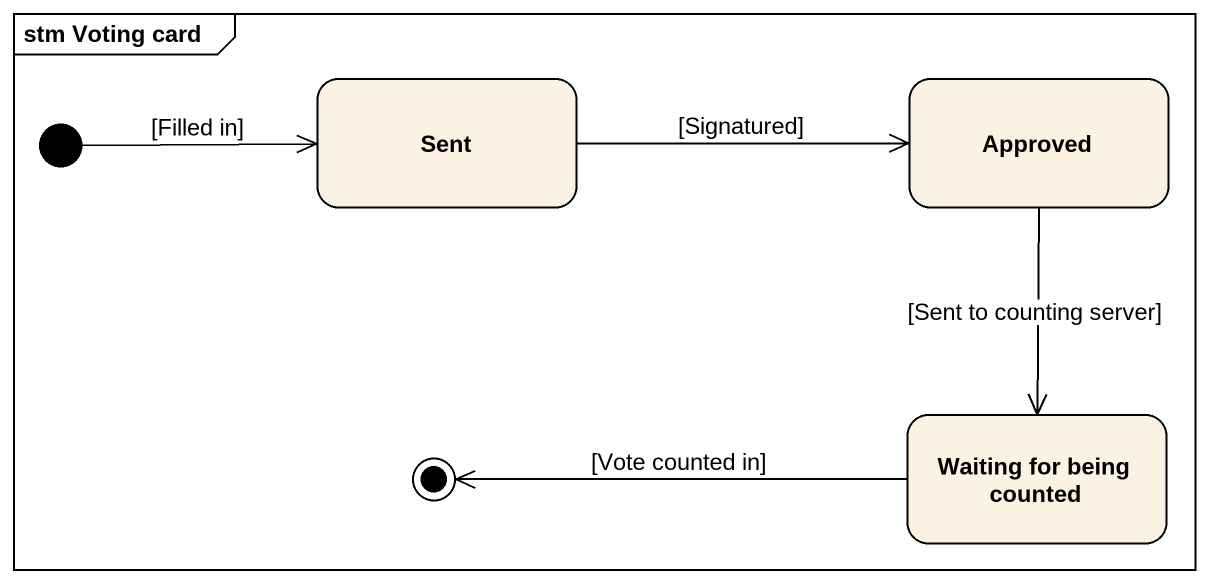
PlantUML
@startuml
mainframe stm Voting card
hide empty description
state Sent
state Approved
state "Waiting for being counted" as Waiting_for_being_counted
[*] -right-> Sent : [Filled in]
Sent -right-> Approved : [Signatured]
Approved --> Waiting_for_being_counted : [Sent to counting server]
Waiting_for_being_counted -left-> [*] : [Vote counted in]
@enduml
